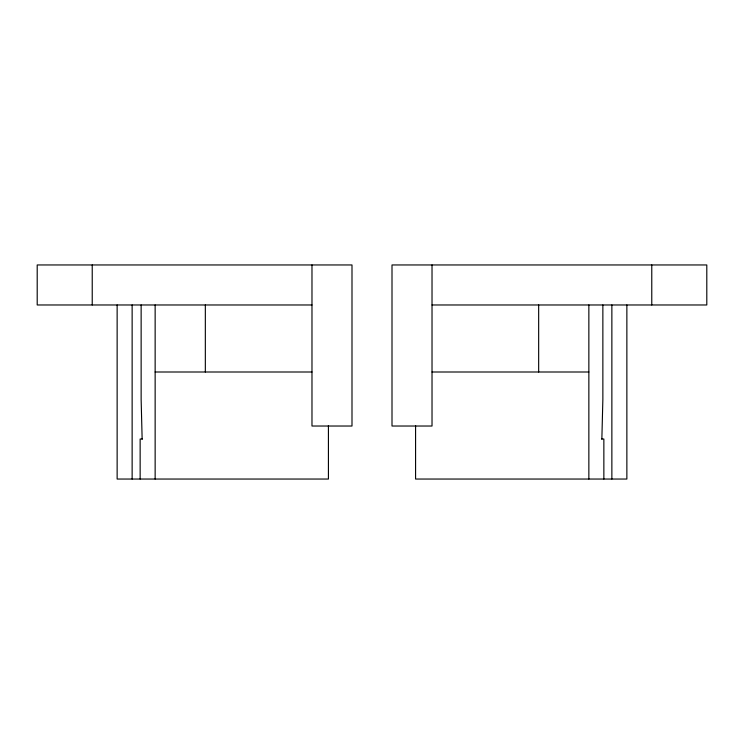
<?xml version="1.0" encoding="UTF-8"?>
<svg xmlns="http://www.w3.org/2000/svg" width="744" height="744" viewBox="0 0 744 744"><rect width="100%" height="100%" fill="white"/><g stroke="black" fill="none" stroke-linecap="round" stroke-linejoin="round"><path stroke-width="1.12" d="M601.859 439.025L602.863 399.426L602.863 304.975M311.978 304.975L37.2 304.975L37.2 264.957L351.996 264.957L351.996 426.024L311.978 426.024L311.978 264.957M432.022 304.975L706.8 304.975L706.8 264.957L392.004 264.957L392.004 426.024L432.022 426.024L432.022 264.957M155.143 372L311.978 372M432.022 372L588.857 372M142.448 439.025L140.142 439.025L140.142 479.043M601.552 439.025L603.858 439.025L603.858 479.043M142.141 439.025L141.137 399.426L141.137 304.975M651.772 264.957L651.772 304.975M626.866 304.975L626.866 479.043L415.58 479.043L415.58 425.661M611.866 304.975L611.866 479.043M588.857 304.975L588.857 479.043M538.665 304.975L538.665 372M328.42 425.661L328.42 479.043L117.134 479.043L117.134 304.975M205.335 304.975L205.335 372M155.143 304.975L155.143 479.043M132.134 304.975L132.134 479.043M92.228 264.957L92.228 304.975"/></g></svg>
